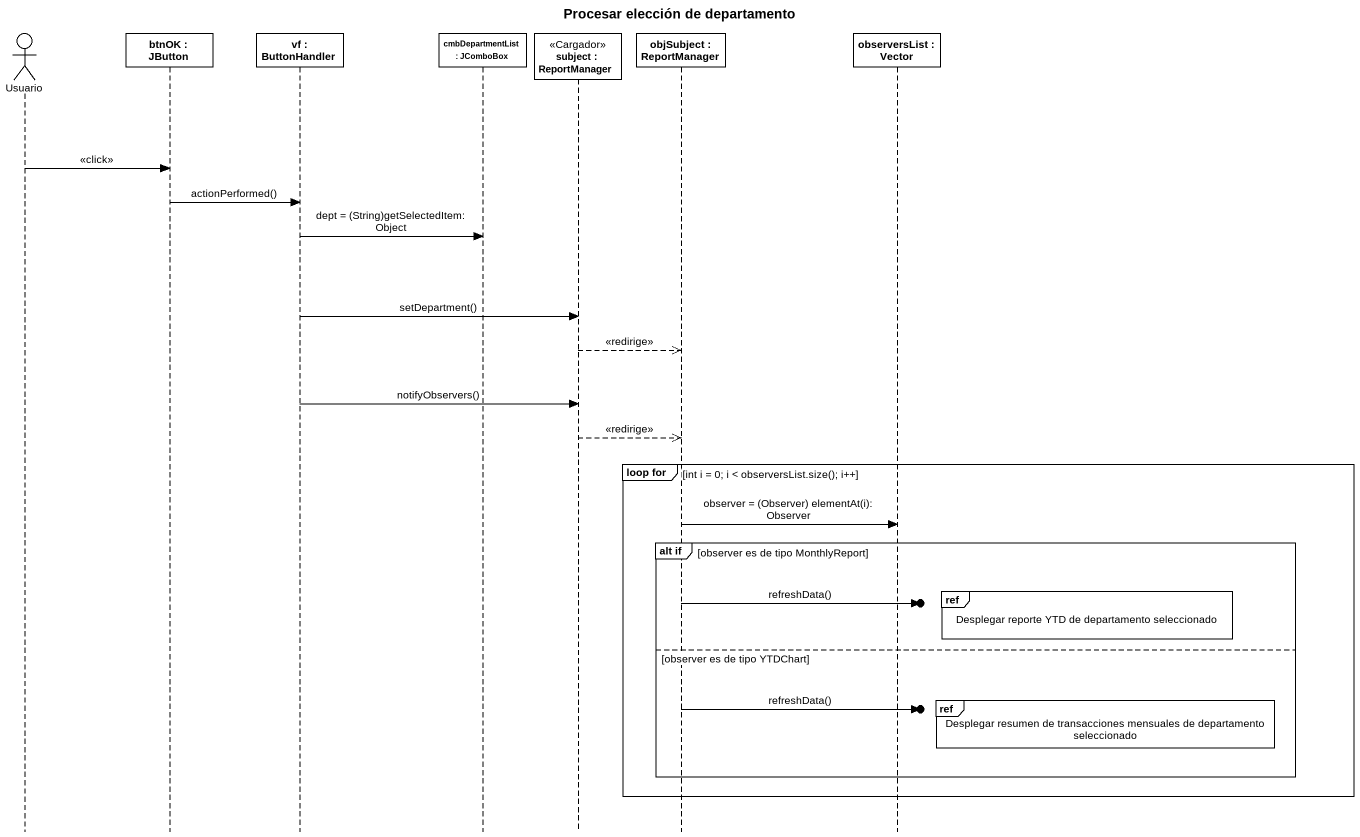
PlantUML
@startuml
title Procesar elección de departamento
hide footbox
actor Usuario
participant "btnOK : JButton" as btnOK
participant "vf : ButtonHandler" as vf
participant "cmbDepartmentList : JComboBox" as cmbDepartmentList
participant "subject : ReportManager" as subject <<Cargador>>
participant "objSubject : ReportManager" as objSubject
participant "observersList : Vector" as observersList

Usuario -> btnOK : <<click>>
btnOK -> vf : actionPerformed()
vf -> cmbDepartmentList : dept = (String)getSelectedItem: Object
vf -> subject : setDepartment()
subject -->> objSubject : <<redirige>>
vf -> subject : notifyObservers()
subject -->> objSubject : <<redirige>>
group loop for [int i = 0; i < observersList.size(); i++]
  objSubject -> observersList : observer = (Observer) elementAt(i): Observer
  group alt if [observer es de tipo MonthlyReport]
    ref over observersList : Desplegar reporte YTD de departamento seleccionado
    objSubject ->o] : refreshData()
  else observer es de tipo YTDChart
    ref over observersList : Desplegar resumen de transacciones mensuales de departamento seleccionado
    objSubject ->o] : refreshData()
  end
end
@enduml
